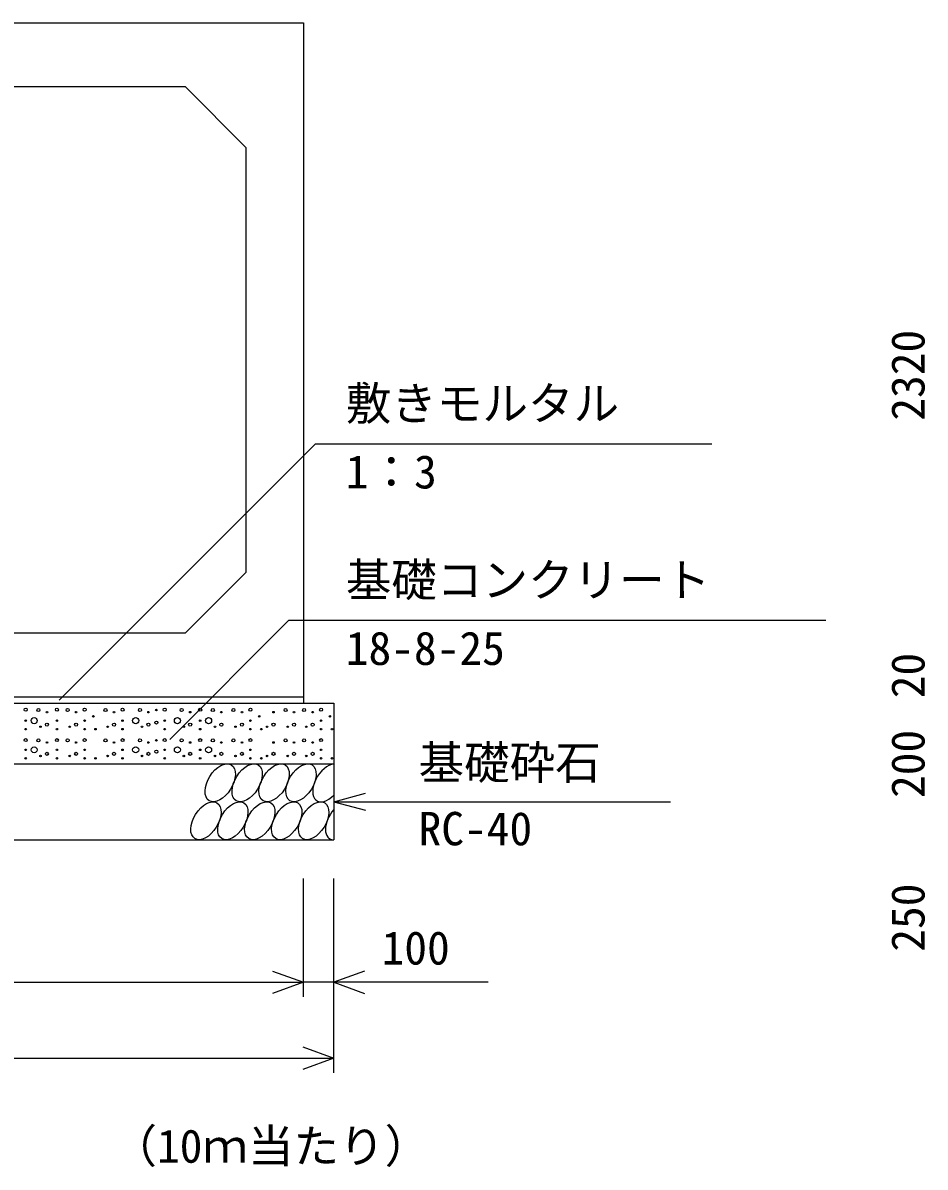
# Model space of a CAD drawing. Units: millimetres, scale not verified. Extents: x -100800 to 100800, y -35640 to 35640.
# Drawn here: x 75645 to 78617, y 14042 to 17810 of the extents above; entities that cross this region are included whole.
import ezdxf
from ezdxf.enums import TextEntityAlignment as Align

# ---------------------------------------------------------------- set-up
doc = ezdxf.new("R2010")
doc.units = ezdxf.units.MM
doc.header["$LTSCALE"] = 120
for name, color, linetype, lineweight in [('0-0_DIM', 7, 'Continuous', 25), ('0-2_HATCH', 6, 'Continuous', 25), ('0-5_OUTLINE', 3, 'Continuous', 25), ('0-7_TXT', 7, 'Continuous', 25)]:
    doc.layers.add(name, color=color, linetype=linetype, lineweight=lineweight)
doc.styles.add('ＭＳ ゴシック', font='')
doc.styles.get('ＭＳ ゴシック').set_extended_font_data('MS Gothic')

msp = doc.modelspace()

# ---------------------------------------------------------------- linework, layer by layer
at = {"layer": '0-0_DIM'}
for p, q in [((76609, 16424.2), (75764.9, 15580.2)), ((76609, 16424.2), (77914.7, 16424.2)), ((76521.3, 15843.1), (76128.5, 15450.3)), ((76521.3, 15843.1), (78290.3, 15843.1)), ((76669.1, 15245.3), (76773.4, 15273.3)), ((76669.1, 15245.3), (77778, 15245.3)), ((76669.1, 15245.3), (76773.4, 15217.3)), ((76569.1, 14603.1), (76569.1, 14992.7)), ((76669.1, 14353.1), (76669.1, 14992.7)), ((73789.1, 14651.1), (76569.1, 14651.1)), ((73689.1, 14401.1), (76669.1, 14401.1))]:
    msp.add_line(p, q, dxfattribs=at)
for points in [[(76467.6, 14688), (76569.1, 14651.1), (76467.6, 14614.1)], [(76770.6, 14688), (76669.1, 14651.1), (76770.6, 14614.1)], [(77177.1, 14651.1), (76669.1, 14651.1), (76569.1, 14651.1)], [(76567.6, 14438), (76669.1, 14401.1), (76567.6, 14364.1)]]:
    msp.add_lwpolyline(points, dxfattribs=at)
at = {"layer": '0-2_HATCH'}
for centre, radius in [((75654.3, 15548.4), 5), ((75696.1, 15547.5), 5), ((75724.1, 15540.5), 2.5), ((75757, 15548.4), 5), ((75792.3, 15547.5), 5), ((75820.3, 15540.5), 2.5), ((75848.4, 15548.4), 5), ((75877.2, 15526.5), 2.5), ((75917.1, 15547.5), 5), ((75945.1, 15540.5), 2.5), ((75973.2, 15548.4), 5), ((76030.5, 15547.5), 5), ((76058.6, 15540.5), 2.5), ((76084.7, 15547.5), 2.5), ((76112, 15548.4), 5), ((76167.9, 15547.5), 5), ((76196, 15540.5), 2.5), ((76228.9, 15548.4), 5), ((76270.6, 15547.5), 5), ((76298.7, 15540.5), 2.5), ((76338.4, 15547.5), 5), ((76366.4, 15540.5), 2.5), ((76394.5, 15548.4), 5), ((76423.4, 15526.5), 2.5), ((76470.4, 15540.5), 2.5), ((76510.2, 15547.5), 5), ((76538.2, 15540.5), 2.5), ((76571.3, 15547.5), 5), ((76599.3, 15540.5), 2.5), ((76627.3, 15548.4), 5), ((76656.2, 15526.5), 2.5), ((75654.3, 15512.5), 2.5), ((75682.1, 15512.5), 10), ((75703.1, 15492.3), 2.5), ((75724.1, 15499.3), 5), ((75757, 15512.5), 2.5), ((75799.3, 15492.3), 2.5), ((75820.3, 15499.3), 5), ((75848.4, 15512.5), 2.5), ((75924.1, 15492.3), 2.5), ((75945.1, 15499.3), 5), ((75973.2, 15512.5), 2.5), ((76016.5, 15512.5), 10), ((76037.5, 15492.3), 2.5), ((76058.6, 15499.3), 5), ((76084.7, 15506.3), 5), ((76112, 15512.5), 2.5), ((76153.9, 15512.5), 10), ((76175, 15492.3), 2.5), ((76196, 15499.3), 5), ((76228.9, 15512.5), 2.5), ((76256.6, 15512.5), 10), ((76277.6, 15492.3), 2.5), ((76298.7, 15499.3), 5), ((76345.4, 15492.3), 2.5), ((76366.4, 15499.3), 5), ((76394.5, 15512.5), 2.5), ((76449.4, 15492.3), 2.5), ((76470.4, 15499.3), 5), ((76517.2, 15492.3), 2.5), ((76538.2, 15499.3), 5), ((76578.3, 15492.3), 2.5), ((76599.3, 15499.3), 5), ((76627.3, 15512.5), 2.5), ((75654.3, 15448.4), 5), ((75654.3, 15484.4), 2.5), ((75696.1, 15447.5), 5), ((75757, 15448.4), 5), ((75757, 15484.4), 2.5), ((75792.3, 15447.5), 5), ((75848.4, 15448.4), 5), ((75848.4, 15484.4), 2.5), ((75884.2, 15484.4), 2.5), ((75917.1, 15447.5), 5), ((75973.2, 15448.4), 5), ((75973.2, 15484.4), 2.5), ((76030.5, 15447.5), 5), ((76084.7, 15447.5), 2.5), ((76112, 15448.4), 5), ((76112, 15484.4), 2.5), ((76167.9, 15447.5), 5), ((76228.9, 15448.4), 5), ((76228.9, 15484.4), 2.5), ((76270.6, 15447.5), 5), ((76338.4, 15447.5), 5), ((76394.5, 15448.4), 5), ((76394.5, 15484.4), 2.5), ((76430.4, 15484.4), 2.5), ((76510.2, 15447.5), 5), ((76571.3, 15447.5), 5), ((76627.3, 15448.4), 5), ((76627.3, 15484.4), 2.5), ((76663.2, 15484.4), 2.5), ((75654.3, 15416.4), 2.5), ((75682.1, 15416.4), 10), ((75724.1, 15440.5), 2.5), ((75757, 15416.4), 2.5), ((75820.3, 15440.5), 2.5), ((75848.4, 15416.4), 2.5), ((75945.1, 15440.5), 2.5), ((75973.2, 15416.4), 2.5), ((76016.5, 15416.4), 10), ((76058.6, 15440.5), 2.5), ((76084.7, 15410.2), 5), ((76112, 15416.4), 2.5), ((76153.9, 15416.4), 10), ((76196, 15440.5), 2.5), ((76228.9, 15416.4), 2.5), ((76256.6, 15416.4), 10), ((76298.7, 15440.5), 2.5), ((76366.4, 15440.5), 2.5), ((76394.5, 15416.4), 2.5), ((76470.4, 15440.5), 2.5), ((76538.2, 15440.5), 2.5), ((76599.3, 15440.5), 2.5), ((76627.3, 15416.4), 2.5), ((75654.3, 15388.4), 2.5), ((75703.1, 15396.2), 2.5), ((75724.1, 15403.2), 5), ((75757, 15388.4), 2.5), ((75799.3, 15396.2), 2.5), ((75820.3, 15403.2), 5), ((75848.4, 15388.4), 2.5), ((75884.2, 15388.4), 2.5), ((75924.1, 15396.2), 2.5), ((75945.1, 15403.2), 5), ((75973.2, 15388.4), 2.5), ((76037.5, 15396.2), 2.5), ((76058.6, 15403.2), 5), ((76112, 15388.4), 2.5), ((76175, 15396.2), 2.5), ((76196, 15403.2), 5), ((76228.9, 15388.4), 2.5), ((76277.6, 15396.2), 2.5), ((76298.7, 15403.2), 5), ((76345.4, 15396.2), 2.5), ((76366.4, 15403.2), 5), ((76394.5, 15388.4), 2.5), ((76430.4, 15388.4), 2.5), ((76449.4, 15396.2), 2.5), ((76470.4, 15403.2), 5), ((76517.2, 15396.2), 2.5), ((76538.2, 15403.2), 5), ((76578.3, 15396.2), 2.5), ((76599.3, 15403.2), 5), ((76627.3, 15388.4), 2.5), ((76663.2, 15388.4), 2.5)]:
    msp.add_circle(centre, radius, dxfattribs=at)
for centre in [(76295, 15307.8), (76383.7, 15307.8), (76472.4, 15307.8), (76561.1, 15307.8), (76247.9, 15182.8), (76336.6, 15182.8), (76425.3, 15182.8), (76514, 15182.8), (76602.7, 15182.8)]:
    msp.add_ellipse(centre, major_axis=(36.4, 58.9), ratio=0.5792, dxfattribs=at)
for centre, start_param, end_param in [((76649.8, 15307.8), 0.419949, 4.357003), ((76691.4, 15182.8), 1.28053, 3.496422)]:
    msp.add_ellipse(centre, major_axis=(36.4, 58.9), ratio=0.5792, start_param=start_param, end_param=end_param, dxfattribs=at)
at = {"layer": '0-5_OUTLINE'}
for p, q in [((74179.1, 17600.3), (76179.1, 17600.3)), ((76379.1, 17400.3), (76179.1, 17600.3)), ((76379.1, 17400.3), (76379.1, 16000.3)), ((76379.1, 16000.3), (76179.1, 15800.3)), ((76179.1, 15800.3), (74179.1, 15800.3)), ((73689.1, 15570.3), (76669.1, 15570.3)), ((76569.1, 15590.3), (73789.1, 15590.3)), ((76669.1, 15570.3), (76669.1, 15120.3)), ((73689.1, 15370.3), (76669.1, 15370.3)), ((73689.1, 15120.3), (76669.1, 15120.3))]:
    msp.add_line(p, q, dxfattribs=at)
msp.add_lwpolyline([(73789.1, 17810.3), (76569.1, 17810.3), (76569.1, 15570.3)], dxfattribs=at)

# ---------------------------------------------------------------- texts
at = {"layer": '0-0_DIM', "style": 'ＭＳ ゴシック'}
for s, p in [('2320', (78648, 16500.3)), ('20', (78648, 15586.2)), ('200', (78648, 15257.8)), ('250', (78648, 14751.5))]:
    msp.add_text(s, height=110, rotation=90, dxfattribs=at).set_placement(p, align=Align.BOTTOM_LEFT)
for s, p in [('敷きモルタル', (76708.6, 16469.2)), ('1：3', (76708.6, 16244)), ('基礎コンクリート', (76708.6, 15888)), ('18-8-25', (76708.6, 15662.9)), ('基礎砕石', (76948.3, 15286.5)), ('RC-40', (76948.3, 15068.9)), ('100', (76826.5, 14676.1))]:
    msp.add_text(s, height=110, dxfattribs=at).set_placement(p, align=Align.BOTTOM_LEFT)
at = {"layer": '0-7_TXT', "style": 'ＭＳ ゴシック'}
msp.add_text('（10ｍ当たり）', height=110, dxfattribs=at).set_placement((75936.6, 14023.6), align=Align.BOTTOM_LEFT)

doc.saveas('drawing.dxf')
